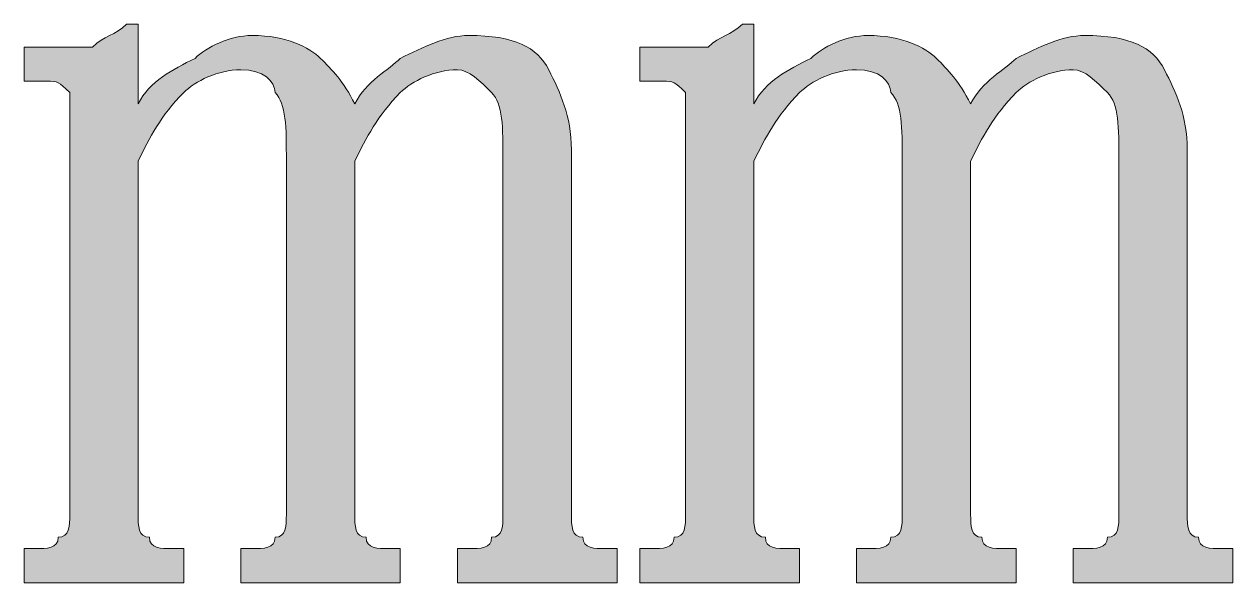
# Model space of a CAD drawing. Header units: millimetres. Extents: x 0 to 297, y 0 to 208.
# Drawn here: x 251.652 to 253.683, y 15.678 to 16.617 of the extents above; entities that cross this region are included whole.
import ezdxf

# ---------------------------------------------------------------- set-up
doc = ezdxf.new("R2010")
doc.units = ezdxf.units.MM

msp = doc.modelspace()

# ---------------------------------------------------------------- hatches: boundary and pattern name
h = msp.add_hatch(color=7)
edge = h.paths.add_edge_path(flags=0)
edge.add_spline(control_points=[(251.670961, 16.578385), (251.709061, 16.578385), (251.728464, 16.578385), (251.766564, 16.578385), (251.785967, 16.597788), (251.805017, 16.597788), (251.824067, 16.616838), (251.824067, 16.616838), (251.843469, 16.616838), (251.843469, 16.616838), (251.843469, 16.616838), (251.843469, 16.482782), (251.843469, 16.482782), (251.862519, 16.520882), (251.900972, 16.540285), (251.939072, 16.559335), (251.958475, 16.578385), (251.996575, 16.597788), (252.035028, 16.597788), (252.092531, 16.597788), (252.130983, 16.578385), (252.150033, 16.559335), (252.169083, 16.540285), (252.188486, 16.520882), (252.207536, 16.482782), (252.226586, 16.520882), (252.265039, 16.540285), (252.284089, 16.559335), (252.322542, 16.578385), (252.360994, 16.597788), (252.399094, 16.597788), (252.476, 16.597788), (252.5141, 16.578385), (252.533503, 16.540285), (252.552553, 16.501832), (252.571603, 16.463379), (252.571603, 16.405876), (252.571603, 16.405876), (252.571603, 15.792749), (252.571603, 15.792749), (252.571603, 15.773699), (252.571603, 15.754296), (252.591006, 15.754296), (252.591006, 15.735246), (252.610056, 15.735246), (252.629106, 15.735246), (252.629106, 15.735246), (252.648508, 15.735246), (252.648508, 15.735246), (252.648508, 15.735246), (252.648508, 15.677743), (252.648508, 15.677743), (252.648508, 15.677743), (252.380044, 15.677743), (252.380044, 15.677743), (252.380044, 15.677743), (252.380044, 15.735246), (252.380044, 15.735246), (252.380044, 15.735246), (252.399094, 15.735246), (252.399094, 15.735246), (252.418497, 15.735246), (252.437547, 15.735246), (252.437547, 15.754296), (252.456597, 15.754296), (252.456597, 15.773699), (252.456597, 15.792749), (252.456597, 15.792749), (252.456597, 16.386826), (252.456597, 16.386826), (252.456597, 16.444329), (252.456597, 16.482782), (252.437547, 16.501832), (252.418497, 16.520882), (252.399094, 16.540285), (252.380044, 16.540285), (252.341592, 16.540285), (252.303492, 16.520882), (252.284089, 16.501832), (252.245989, 16.463379), (252.226586, 16.425279), (252.207536, 16.386826), (252.207536, 16.386826), (252.207536, 15.792749), (252.207536, 15.792749), (252.207536, 15.773699), (252.207536, 15.754296), (252.226586, 15.754296), (252.226586, 15.735246), (252.245989, 15.735246), (252.265039, 15.735246), (252.265039, 15.735246), (252.284089, 15.735246), (252.284089, 15.735246), (252.284089, 15.735246), (252.284089, 15.677743), (252.284089, 15.677743), (252.284089, 15.677743), (252.015978, 15.677743), (252.015978, 15.677743), (252.015978, 15.677743), (252.015978, 15.735246), (252.015978, 15.735246), (252.015978, 15.735246), (252.035028, 15.735246), (252.035028, 15.735246), (252.054078, 15.735246), (252.073481, 15.735246), (252.073481, 15.754296), (252.092531, 15.754296), (252.092531, 15.773699), (252.092531, 15.792749), (252.092531, 15.792749), (252.092531, 16.386826), (252.092531, 16.386826), (252.092531, 16.444329), (252.092531, 16.482782), (252.073481, 16.501832), (252.073481, 16.520882), (252.054078, 16.540285), (252.015978, 16.540285), (251.977525, 16.540285), (251.939072, 16.520882), (251.920022, 16.501832), (251.881569, 16.463379), (251.862519, 16.425279), (251.843469, 16.386826), (251.843469, 16.386826), (251.843469, 15.792749), (251.843469, 15.792749), (251.843469, 15.773699), (251.843469, 15.754296), (251.862519, 15.754296), (251.862519, 15.735246), (251.881569, 15.735246), (251.900972, 15.735246), (251.900972, 15.735246), (251.920022, 15.735246), (251.920022, 15.735246), (251.920022, 15.735246), (251.920022, 15.677743), (251.920022, 15.677743), (251.920022, 15.677743), (251.651911, 15.677743), (251.651911, 15.677743), (251.651911, 15.677743), (251.651911, 15.735246), (251.651911, 15.735246), (251.651911, 15.735246), (251.670961, 15.735246), (251.670961, 15.735246), (251.690011, 15.735246), (251.709061, 15.735246), (251.709061, 15.754296), (251.728464, 15.754296), (251.728464, 15.773699), (251.728464, 15.792749), (251.728464, 15.792749), (251.728464, 16.463379), (251.728464, 16.463379), (251.728464, 16.482782), (251.728464, 16.501832), (251.728464, 16.501832), (251.709061, 16.520882), (251.709061, 16.520882), (251.690011, 16.520882), (251.690011, 16.520882), (251.651911, 16.520882), (251.651911, 16.520882), (251.651911, 16.520882), (251.651911, 16.578385), (251.651911, 16.578385), (251.651911, 16.578385), (251.670961, 16.578385), (251.670961, 16.578385), (251.670961, 16.578385), (251.670961, 16.578385), (251.670961, 16.578385)], knot_values=[0, 0, 0, 0, 1, 1, 1, 2, 2, 2, 3, 3, 3, 4, 4, 4, 5, 5, 5, 6, 6, 6, 7, 7, 7, 8, 8, 8, 9, 9, 9, 10, 10, 10, 11, 11, 11, 12, 12, 12, 13, 13, 13, 14, 14, 14, 15, 15, 15, 16, 16, 16, 17, 17, 17, 18, 18, 18, 19, 19, 19, 20, 20, 20, 21, 21, 21, 22, 22, 22, 23, 23, 23, 24, 24, 24, 25, 25, 25, 26, 26, 26, 27, 27, 27, 28, 28, 28, 29, 29, 29, 30, 30, 30, 31, 31, 31, 32, 32, 32, 33, 33, 33, 34, 34, 34, 35, 35, 35, 36, 36, 36, 37, 37, 37, 38, 38, 38, 39, 39, 39, 40, 40, 40, 41, 41, 41, 42, 42, 42, 43, 43, 43, 44, 44, 44, 45, 45, 45, 46, 46, 46, 47, 47, 47, 48, 48, 48, 49, 49, 49, 50, 50, 50, 51, 51, 51, 52, 52, 52, 53, 53, 53, 54, 54, 54, 55, 55, 55, 56, 56, 56, 57, 57, 57, 58, 58, 58, 59, 59, 59, 59], degree=3, periodic=1)
edge = h.paths.add_edge_path(flags=0)
edge.add_spline(control_points=[(252.705658, 16.578385), (252.744111, 16.578385), (252.763514, 16.578385), (252.801614, 16.578385), (252.820664, 16.597788), (252.840067, 16.597788), (252.859117, 16.616838), (252.859117, 16.616838), (252.878167, 16.616838), (252.878167, 16.616838), (252.878167, 16.616838), (252.878167, 16.482782), (252.878167, 16.482782), (252.897569, 16.520882), (252.935669, 16.540285), (252.974122, 16.559335), (252.993172, 16.578385), (253.031625, 16.597788), (253.070078, 16.597788), (253.127581, 16.597788), (253.165681, 16.578385), (253.185083, 16.559335), (253.204133, 16.540285), (253.223183, 16.520882), (253.242586, 16.482782), (253.261636, 16.520882), (253.300089, 16.540285), (253.319139, 16.559335), (253.357592, 16.578385), (253.395692, 16.597788), (253.434144, 16.597788), (253.510697, 16.597788), (253.54915, 16.578385), (253.5682, 16.540285), (253.587603, 16.501832), (253.606653, 16.463379), (253.606653, 16.405876), (253.606653, 16.405876), (253.606653, 15.792749), (253.606653, 15.792749), (253.606653, 15.773699), (253.606653, 15.754296), (253.625703, 15.754296), (253.625703, 15.735246), (253.645106, 15.735246), (253.664156, 15.735246), (253.664156, 15.735246), (253.683206, 15.735246), (253.683206, 15.735246), (253.683206, 15.735246), (253.683206, 15.677743), (253.683206, 15.677743), (253.683206, 15.677743), (253.415094, 15.677743), (253.415094, 15.677743), (253.415094, 15.677743), (253.415094, 15.735246), (253.415094, 15.735246), (253.415094, 15.735246), (253.434144, 15.735246), (253.434144, 15.735246), (253.453194, 15.735246), (253.472597, 15.735246), (253.472597, 15.754296), (253.491647, 15.754296), (253.491647, 15.773699), (253.491647, 15.792749), (253.491647, 15.792749), (253.491647, 16.386826), (253.491647, 16.386826), (253.491647, 16.444329), (253.491647, 16.482782), (253.472597, 16.501832), (253.453194, 16.520882), (253.434144, 16.540285), (253.415094, 16.540285), (253.376642, 16.540285), (253.338189, 16.520882), (253.319139, 16.501832), (253.280686, 16.463379), (253.261636, 16.425279), (253.242586, 16.386826), (253.242586, 16.386826), (253.242586, 15.792749), (253.242586, 15.792749), (253.242586, 15.773699), (253.242586, 15.754296), (253.261636, 15.754296), (253.261636, 15.735246), (253.280686, 15.735246), (253.300089, 15.735246), (253.300089, 15.735246), (253.319139, 15.735246), (253.319139, 15.735246), (253.319139, 15.735246), (253.319139, 15.677743), (253.319139, 15.677743), (253.319139, 15.677743), (253.050675, 15.677743), (253.050675, 15.677743), (253.050675, 15.677743), (253.050675, 15.735246), (253.050675, 15.735246), (253.050675, 15.735246), (253.070078, 15.735246), (253.070078, 15.735246), (253.089128, 15.735246), (253.108178, 15.735246), (253.108178, 15.754296), (253.127581, 15.754296), (253.127581, 15.773699), (253.127581, 15.792749), (253.127581, 15.792749), (253.127581, 16.386826), (253.127581, 16.386826), (253.127581, 16.444329), (253.127581, 16.482782), (253.108178, 16.501832), (253.108178, 16.520882), (253.089128, 16.540285), (253.050675, 16.540285), (253.012575, 16.540285), (252.974122, 16.520882), (252.955072, 16.501832), (252.916619, 16.463379), (252.897569, 16.425279), (252.878167, 16.386826), (252.878167, 16.386826), (252.878167, 15.792749), (252.878167, 15.792749), (252.878167, 15.773699), (252.878167, 15.754296), (252.897569, 15.754296), (252.897569, 15.735246), (252.916619, 15.735246), (252.935669, 15.735246), (252.935669, 15.735246), (252.955072, 15.735246), (252.955072, 15.735246), (252.955072, 15.735246), (252.955072, 15.677743), (252.955072, 15.677743), (252.955072, 15.677743), (252.686608, 15.677743), (252.686608, 15.677743), (252.686608, 15.677743), (252.686608, 15.735246), (252.686608, 15.735246), (252.686608, 15.735246), (252.705658, 15.735246), (252.705658, 15.735246), (252.725061, 15.735246), (252.744111, 15.735246), (252.744111, 15.754296), (252.763514, 15.754296), (252.763514, 15.773699), (252.763514, 15.792749), (252.763514, 15.792749), (252.763514, 16.463379), (252.763514, 16.463379), (252.763514, 16.482782), (252.763514, 16.501832), (252.763514, 16.501832), (252.744111, 16.520882), (252.744111, 16.520882), (252.725061, 16.520882), (252.725061, 16.520882), (252.686608, 16.520882), (252.686608, 16.520882), (252.686608, 16.520882), (252.686608, 16.578385), (252.686608, 16.578385), (252.686608, 16.578385), (252.705658, 16.578385), (252.705658, 16.578385), (252.705658, 16.578385), (252.705658, 16.578385), (252.705658, 16.578385)], knot_values=[0, 0, 0, 0, 1, 1, 1, 2, 2, 2, 3, 3, 3, 4, 4, 4, 5, 5, 5, 6, 6, 6, 7, 7, 7, 8, 8, 8, 9, 9, 9, 10, 10, 10, 11, 11, 11, 12, 12, 12, 13, 13, 13, 14, 14, 14, 15, 15, 15, 16, 16, 16, 17, 17, 17, 18, 18, 18, 19, 19, 19, 20, 20, 20, 21, 21, 21, 22, 22, 22, 23, 23, 23, 24, 24, 24, 25, 25, 25, 26, 26, 26, 27, 27, 27, 28, 28, 28, 29, 29, 29, 30, 30, 30, 31, 31, 31, 32, 32, 32, 33, 33, 33, 34, 34, 34, 35, 35, 35, 36, 36, 36, 37, 37, 37, 38, 38, 38, 39, 39, 39, 40, 40, 40, 41, 41, 41, 42, 42, 42, 43, 43, 43, 44, 44, 44, 45, 45, 45, 46, 46, 46, 47, 47, 47, 48, 48, 48, 49, 49, 49, 50, 50, 50, 51, 51, 51, 52, 52, 52, 53, 53, 53, 54, 54, 54, 55, 55, 55, 56, 56, 56, 57, 57, 57, 58, 58, 58, 59, 59, 59, 59], degree=3, periodic=1)

# ---------------------------------------------------------------- linework, layer by layer
at = {"color": 7, "lineweight": 0}
for points in [[(251.670961, 16.578385), (251.709061, 16.578385), (251.728464, 16.578385), (251.766564, 16.578385), (251.785967, 16.597788), (251.805017, 16.597788), (251.824067, 16.616838), (251.824067, 16.616838), (251.843469, 16.616838), (251.843469, 16.616838), (251.843469, 16.616838), (251.843469, 16.482782), (251.843469, 16.482782), (251.862519, 16.520882), (251.900972, 16.540285), (251.939072, 16.559335), (251.958475, 16.578385), (251.996575, 16.597788), (252.035028, 16.597788), (252.092531, 16.597788), (252.130983, 16.578385), (252.150033, 16.559335), (252.169083, 16.540285), (252.188486, 16.520882), (252.207536, 16.482782), (252.226586, 16.520882), (252.265039, 16.540285), (252.284089, 16.559335), (252.322542, 16.578385), (252.360994, 16.597788), (252.399094, 16.597788), (252.476, 16.597788), (252.5141, 16.578385), (252.533503, 16.540285), (252.552553, 16.501832), (252.571603, 16.463379), (252.571603, 16.405876), (252.571603, 16.405876), (252.571603, 15.792749), (252.571603, 15.792749), (252.571603, 15.773699), (252.571603, 15.754296), (252.591006, 15.754296), (252.591006, 15.735246), (252.610056, 15.735246), (252.629106, 15.735246), (252.629106, 15.735246), (252.648508, 15.735246), (252.648508, 15.735246), (252.648508, 15.735246), (252.648508, 15.677743), (252.648508, 15.677743), (252.648508, 15.677743), (252.380044, 15.677743), (252.380044, 15.677743), (252.380044, 15.677743), (252.380044, 15.735246), (252.380044, 15.735246), (252.380044, 15.735246), (252.399094, 15.735246), (252.399094, 15.735246), (252.418497, 15.735246), (252.437547, 15.735246), (252.437547, 15.754296), (252.456597, 15.754296), (252.456597, 15.773699), (252.456597, 15.792749), (252.456597, 15.792749), (252.456597, 16.386826), (252.456597, 16.386826), (252.456597, 16.444329), (252.456597, 16.482782), (252.437547, 16.501832), (252.418497, 16.520882), (252.399094, 16.540285), (252.380044, 16.540285), (252.341592, 16.540285), (252.303492, 16.520882), (252.284089, 16.501832), (252.245989, 16.463379), (252.226586, 16.425279), (252.207536, 16.386826), (252.207536, 16.386826), (252.207536, 15.792749), (252.207536, 15.792749), (252.207536, 15.773699), (252.207536, 15.754296), (252.226586, 15.754296), (252.226586, 15.735246), (252.245989, 15.735246), (252.265039, 15.735246), (252.265039, 15.735246), (252.284089, 15.735246), (252.284089, 15.735246), (252.284089, 15.735246), (252.284089, 15.677743), (252.284089, 15.677743), (252.284089, 15.677743), (252.015978, 15.677743), (252.015978, 15.677743), (252.015978, 15.677743), (252.015978, 15.735246), (252.015978, 15.735246), (252.015978, 15.735246), (252.035028, 15.735246), (252.035028, 15.735246), (252.054078, 15.735246), (252.073481, 15.735246), (252.073481, 15.754296), (252.092531, 15.754296), (252.092531, 15.773699), (252.092531, 15.792749), (252.092531, 15.792749), (252.092531, 16.386826), (252.092531, 16.386826), (252.092531, 16.444329), (252.092531, 16.482782), (252.073481, 16.501832), (252.073481, 16.520882), (252.054078, 16.540285), (252.015978, 16.540285), (251.977525, 16.540285), (251.939072, 16.520882), (251.920022, 16.501832), (251.881569, 16.463379), (251.862519, 16.425279), (251.843469, 16.386826), (251.843469, 16.386826), (251.843469, 15.792749), (251.843469, 15.792749), (251.843469, 15.773699), (251.843469, 15.754296), (251.862519, 15.754296), (251.862519, 15.735246), (251.881569, 15.735246), (251.900972, 15.735246), (251.900972, 15.735246), (251.920022, 15.735246), (251.920022, 15.735246), (251.920022, 15.735246), (251.920022, 15.677743), (251.920022, 15.677743), (251.920022, 15.677743), (251.651911, 15.677743), (251.651911, 15.677743), (251.651911, 15.677743), (251.651911, 15.735246), (251.651911, 15.735246), (251.651911, 15.735246), (251.670961, 15.735246), (251.670961, 15.735246), (251.690011, 15.735246), (251.709061, 15.735246), (251.709061, 15.754296), (251.728464, 15.754296), (251.728464, 15.773699), (251.728464, 15.792749), (251.728464, 15.792749), (251.728464, 16.463379), (251.728464, 16.463379), (251.728464, 16.482782), (251.728464, 16.501832), (251.728464, 16.501832), (251.709061, 16.520882), (251.709061, 16.520882), (251.690011, 16.520882), (251.690011, 16.520882), (251.651911, 16.520882), (251.651911, 16.520882), (251.651911, 16.520882), (251.651911, 16.578385), (251.651911, 16.578385), (251.651911, 16.578385), (251.670961, 16.578385), (251.670961, 16.578385), (251.670961, 16.578385), (251.670961, 16.578385), (251.670961, 16.578385)], [(252.705658, 16.578385), (252.744111, 16.578385), (252.763514, 16.578385), (252.801614, 16.578385), (252.820664, 16.597788), (252.840067, 16.597788), (252.859117, 16.616838), (252.859117, 16.616838), (252.878167, 16.616838), (252.878167, 16.616838), (252.878167, 16.616838), (252.878167, 16.482782), (252.878167, 16.482782), (252.897569, 16.520882), (252.935669, 16.540285), (252.974122, 16.559335), (252.993172, 16.578385), (253.031625, 16.597788), (253.070078, 16.597788), (253.127581, 16.597788), (253.165681, 16.578385), (253.185083, 16.559335), (253.204133, 16.540285), (253.223183, 16.520882), (253.242586, 16.482782), (253.261636, 16.520882), (253.300089, 16.540285), (253.319139, 16.559335), (253.357592, 16.578385), (253.395692, 16.597788), (253.434144, 16.597788), (253.510697, 16.597788), (253.54915, 16.578385), (253.5682, 16.540285), (253.587603, 16.501832), (253.606653, 16.463379), (253.606653, 16.405876), (253.606653, 16.405876), (253.606653, 15.792749), (253.606653, 15.792749), (253.606653, 15.773699), (253.606653, 15.754296), (253.625703, 15.754296), (253.625703, 15.735246), (253.645106, 15.735246), (253.664156, 15.735246), (253.664156, 15.735246), (253.683206, 15.735246), (253.683206, 15.735246), (253.683206, 15.735246), (253.683206, 15.677743), (253.683206, 15.677743), (253.683206, 15.677743), (253.415094, 15.677743), (253.415094, 15.677743), (253.415094, 15.677743), (253.415094, 15.735246), (253.415094, 15.735246), (253.415094, 15.735246), (253.434144, 15.735246), (253.434144, 15.735246), (253.453194, 15.735246), (253.472597, 15.735246), (253.472597, 15.754296), (253.491647, 15.754296), (253.491647, 15.773699), (253.491647, 15.792749), (253.491647, 15.792749), (253.491647, 16.386826), (253.491647, 16.386826), (253.491647, 16.444329), (253.491647, 16.482782), (253.472597, 16.501832), (253.453194, 16.520882), (253.434144, 16.540285), (253.415094, 16.540285), (253.376642, 16.540285), (253.338189, 16.520882), (253.319139, 16.501832), (253.280686, 16.463379), (253.261636, 16.425279), (253.242586, 16.386826), (253.242586, 16.386826), (253.242586, 15.792749), (253.242586, 15.792749), (253.242586, 15.773699), (253.242586, 15.754296), (253.261636, 15.754296), (253.261636, 15.735246), (253.280686, 15.735246), (253.300089, 15.735246), (253.300089, 15.735246), (253.319139, 15.735246), (253.319139, 15.735246), (253.319139, 15.735246), (253.319139, 15.677743), (253.319139, 15.677743), (253.319139, 15.677743), (253.050675, 15.677743), (253.050675, 15.677743), (253.050675, 15.677743), (253.050675, 15.735246), (253.050675, 15.735246), (253.050675, 15.735246), (253.070078, 15.735246), (253.070078, 15.735246), (253.089128, 15.735246), (253.108178, 15.735246), (253.108178, 15.754296), (253.127581, 15.754296), (253.127581, 15.773699), (253.127581, 15.792749), (253.127581, 15.792749), (253.127581, 16.386826), (253.127581, 16.386826), (253.127581, 16.444329), (253.127581, 16.482782), (253.108178, 16.501832), (253.108178, 16.520882), (253.089128, 16.540285), (253.050675, 16.540285), (253.012575, 16.540285), (252.974122, 16.520882), (252.955072, 16.501832), (252.916619, 16.463379), (252.897569, 16.425279), (252.878167, 16.386826), (252.878167, 16.386826), (252.878167, 15.792749), (252.878167, 15.792749), (252.878167, 15.773699), (252.878167, 15.754296), (252.897569, 15.754296), (252.897569, 15.735246), (252.916619, 15.735246), (252.935669, 15.735246), (252.935669, 15.735246), (252.955072, 15.735246), (252.955072, 15.735246), (252.955072, 15.735246), (252.955072, 15.677743), (252.955072, 15.677743), (252.955072, 15.677743), (252.686608, 15.677743), (252.686608, 15.677743), (252.686608, 15.677743), (252.686608, 15.735246), (252.686608, 15.735246), (252.686608, 15.735246), (252.705658, 15.735246), (252.705658, 15.735246), (252.725061, 15.735246), (252.744111, 15.735246), (252.744111, 15.754296), (252.763514, 15.754296), (252.763514, 15.773699), (252.763514, 15.792749), (252.763514, 15.792749), (252.763514, 16.463379), (252.763514, 16.463379), (252.763514, 16.482782), (252.763514, 16.501832), (252.763514, 16.501832), (252.744111, 16.520882), (252.744111, 16.520882), (252.725061, 16.520882), (252.725061, 16.520882), (252.686608, 16.520882), (252.686608, 16.520882), (252.686608, 16.520882), (252.686608, 16.578385), (252.686608, 16.578385), (252.686608, 16.578385), (252.705658, 16.578385), (252.705658, 16.578385), (252.705658, 16.578385), (252.705658, 16.578385), (252.705658, 16.578385)]]:
    msp.add_open_spline(points, degree=3, knots=[0, 0, 0, 0, 1, 1, 1, 2, 2, 2, 3, 3, 3, 4, 4, 4, 5, 5, 5, 6, 6, 6, 7, 7, 7, 8, 8, 8, 9, 9, 9, 10, 10, 10, 11, 11, 11, 12, 12, 12, 13, 13, 13, 14, 14, 14, 15, 15, 15, 16, 16, 16, 17, 17, 17, 18, 18, 18, 19, 19, 19, 20, 20, 20, 21, 21, 21, 22, 22, 22, 23, 23, 23, 24, 24, 24, 25, 25, 25, 26, 26, 26, 27, 27, 27, 28, 28, 28, 29, 29, 29, 30, 30, 30, 31, 31, 31, 32, 32, 32, 33, 33, 33, 34, 34, 34, 35, 35, 35, 36, 36, 36, 37, 37, 37, 38, 38, 38, 39, 39, 39, 40, 40, 40, 41, 41, 41, 42, 42, 42, 43, 43, 43, 44, 44, 44, 45, 45, 45, 46, 46, 46, 47, 47, 47, 48, 48, 48, 49, 49, 49, 50, 50, 50, 51, 51, 51, 52, 52, 52, 53, 53, 53, 54, 54, 54, 55, 55, 55, 56, 56, 56, 57, 57, 57, 58, 58, 58, 59, 59, 59, 59], dxfattribs=at)

doc.saveas('drawing.dxf')
